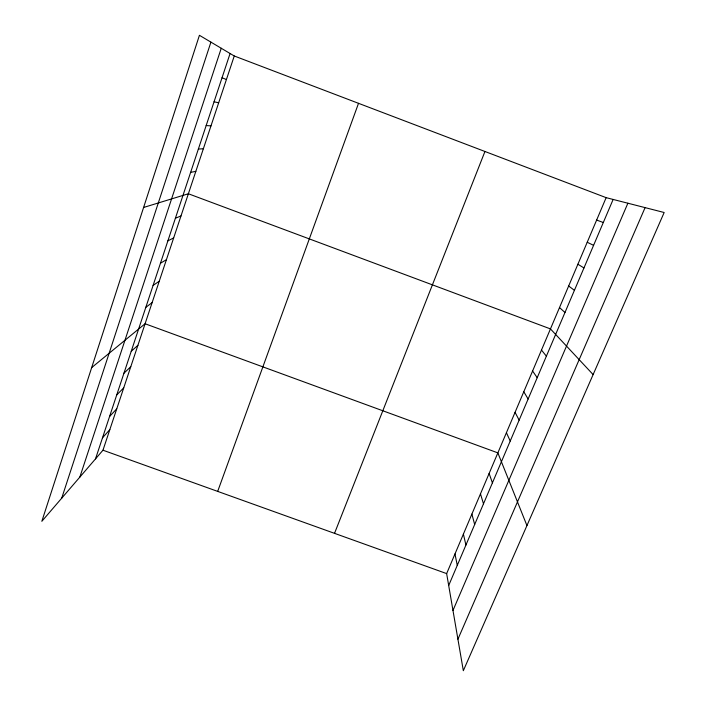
<?xml version="1.0" encoding="UTF-8"?>
<svg xmlns="http://www.w3.org/2000/svg" width="706" height="706" viewBox="0 0 706 706"><rect width="100%" height="100%" fill="white"/><g stroke="black" fill="none" stroke-linecap="round" stroke-linejoin="round"><path stroke-width="1.06" d="M61.713 498.189L210.917 42.122M79.831 477.115L221.252 48.255M95.504 458.891L230.085 53.506M102.97 450.207L234.26 55.986L199.427 35.3L41.839 521.302L102.97 450.207L446.642 573.599L463.33 670.7L664.161 212.506L606.145 197.654L234.26 55.986M217.686 491.394L358.516 103.323M334.529 533.339L484.951 151.481M446.642 573.599L606.145 197.654M448.689 585.503L613.135 199.445M452.978 610.434L627.881 203.222M457.92 639.212L645.09 207.626M102.511 437.782L109.827 429.627M109.589 416.469L116.746 408.853M116.728 394.945L123.726 387.885M123.947 373.209L130.778 366.714M131.237 351.253L137.899 345.34M91.674 367.605L145.083 323.754L497.862 452.873L526.941 525.564M145.815 307.348L152.134 302.6M153.096 285.4L159.238 281.244M160.456 263.232L166.422 259.693M167.887 240.852L173.667 237.922M175.388 218.251L180.983 215.948M143.6 207.467L188.378 193.762L550.459 328.908L593.119 374.577M190.629 172.361L195.836 171.364M198.36 149.072L203.372 148.737M206.17 125.544L210.979 125.889M214.059 101.77L218.666 102.82M596.632 220.06L603.303 222.505M222.028 77.766L226.423 79.522M587.224 242.255L593.578 245.344M577.896 264.238L583.95 267.953M568.665 286.001L574.419 290.334M559.514 307.56L564.976 312.502M541.484 350.061L546.373 356.177M532.598 371.012L537.204 377.701M523.79 391.768L528.123 399.014M515.062 412.33L519.131 420.123M506.423 432.699L510.226 441.029M489.126 473.47L492.409 482.869M480.468 493.873L483.495 503.793M471.89 514.092L474.67 524.514M463.401 534.107L465.925 545.041M454.982 553.945L457.267 565.365"/></g></svg>
